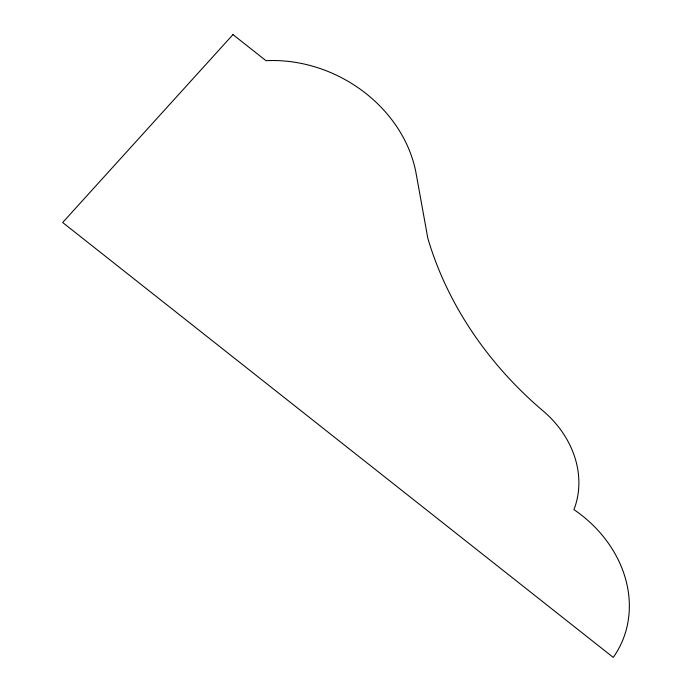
<?xml version="1.0" encoding="UTF-8"?>
<svg xmlns="http://www.w3.org/2000/svg" width="692" height="692" viewBox="0 0 692 692"><rect width="100%" height="100%" fill="white"/><g stroke="black" fill="none" stroke-linecap="round" stroke-linejoin="round"><path stroke-width="1.04" d="M232.97 34.6L62.661 222.513L613.25 657.4A120.001 101.767 28 0 0 573.928 509.615A98.636 83.654 28 0 0 542.528 410.451A351.683 298.243 28 0 1 427.838 238.299L416.134 173.605A131.809 111.775 28 0 0 266.013 60.697L232.97 34.6"/></g></svg>
